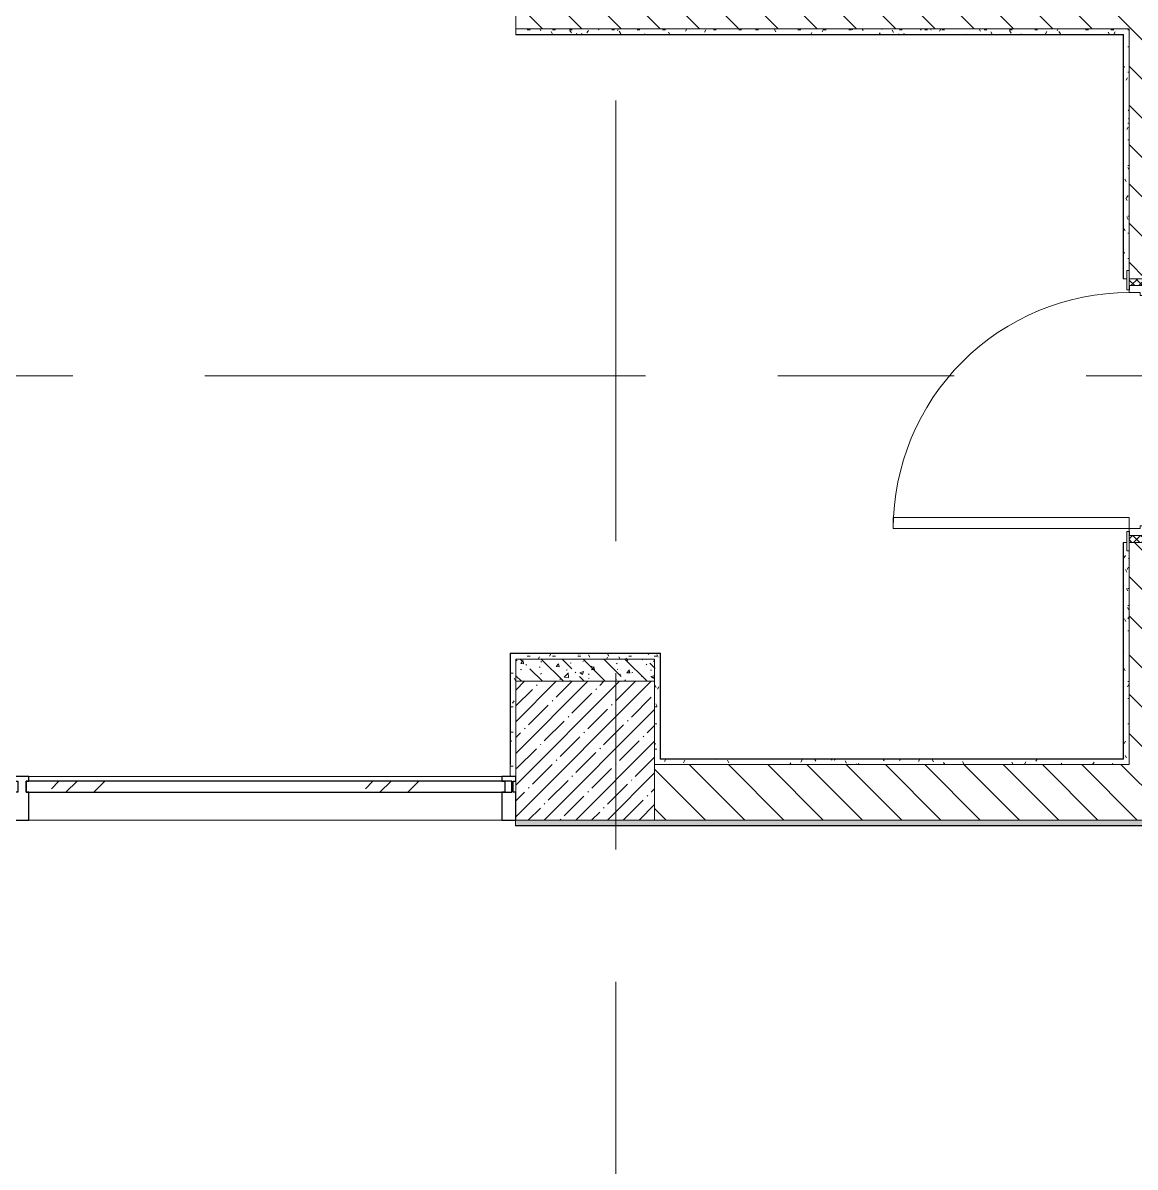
# Model space of a CAD drawing. Header units: millimetres. Extents: x 81494 to 296443, y -8553 to 29000.
# Drawn here: x 113824 to 117831, y 12150 to 16271 of the extents above; entities that cross this region are included whole.
import ezdxf

# ---------------------------------------------------------------- set-up
doc = ezdxf.new("R2010")
doc.units = ezdxf.units.MM
doc.linetypes.add('Осевая', pattern=[3175, 635, -476.25, 1587.5, -476.25])
for name, color, linetype, lineweight in [('A-DOOR', 7, 'Continuous', 9), ('A-DOOR-FRAM-2', 7, 'Continuous', 9), ('A-GLAZ-CURT', 7, 'Continuous', 9), ('A-GLAZ-CURT-1', 7, 'Continuous', 25), ('A-GLAZ-CWMG', 7, 'Continuous', 9), ('A-GLAZ-CWMG-1', 7, 'Continuous', 25), ('A-WALL', 7, 'Continuous', 9), ('I-WALL', 7, 'Continuous', 9), ('S-COLS', 7, 'Continuous', 9), ('Оси-2', 7, 'Осевая', 9)]:
    doc.layers.add(name, color=color, linetype=linetype, lineweight=lineweight)
for name, color, linetype, lineweight, true_color in [('A-DOOR-1', 7, 'Continuous', 9, 0xc0c0c0), ('A-DOOR-FRAM-1', 7, 'Continuous', 9, 0xc0c0c0), ('A-WALL-1', 9, 'Continuous', 9, 0x808080), ('A-WALL-FNSH-1', 9, 'Continuous', 9, 0x808080)]:
    doc.layers.add(name, color=color, linetype=linetype, lineweight=lineweight, true_color=true_color)
pattern_1 = [(135, (0, 0), (-70.71068, -70.71068), [])]
pattern_2 = [(0, (0, 0), (121.92, 30.48), [10.058, -81.382, 10.058, -81.382, -487.68]), (0, (0, 0), (121.92, 30.48), [-182.88, 10.058, -172.822, 10.058, -81.382, -213.36]), (0, (0, 0), (121.92, 30.48), [-457.2, 10.058, -50.902, 10.058, -142.342]), (120, (45.72, 15.24), (-87.356454, 90.345817), [10.058, -81.382, 10.058, -81.382, -487.68]), (120, (45.72, 15.24), (-87.356454, 90.345817), [-182.88, 10.058, -172.822, 10.058, -81.382, -213.36]), (120, (45.72, 15.24), (-87.356454, 90.345817), [-457.2, 10.058, -50.902, 10.058, -142.342]), (240, (60.96, 76.2), (-34.563546, -120.825817), [10.058, -81.382, 10.058, -81.382, -487.68]), (240, (60.96, 76.2), (-34.563546, -120.825817), [-182.88, 10.058, -172.822, 10.058, -81.382, -213.36]), (240, (60.96, 76.2), (-34.563546, -120.825817), [-457.2, 10.058, -50.902, 10.058, -142.342])]

# ---------------------------------------------------------------- blocks, each defined once
blk = doc.blocks.new('110_Дверь_СКБ_1Ст_Внутренняя1 - Д-14_п_ 950x2100h_охрана-33310230-План расстановки мебели и оборудования 1 этажа в осях 23_1-33')
at = {"layer": 'A-DOOR'}
h = blk.add_hatch(dxfattribs=at)
h.set_pattern_fill('FP_6', color=256, style=0, pattern_type=2)
h.set_pattern_definition([(135, (1826.41, 164.685), (-14.14214, -14.14214), []), (225, (1826.41, 164.685), (14.14214, -14.14214), [])])
h.paths.add_polyline_path([(462.5, -100), (487.5, -100), (487.5, 100), (462.5, 100)])
at = {"layer": 'A-DOOR-FRAM-2'}
h = blk.add_hatch(dxfattribs=at)
h.set_pattern_fill('FP_7', color=256, style=0, pattern_type=2)
h.set_pattern_definition([(45, (-296.384, 164.685), (-14.1421, 14.1421), []), (135, (-296.384, 164.685), (-14.1421, -14.1421), [])])
h.paths.add_polyline_path([(-462.5, -100), (-437.5, -100), (-437.5, 100), (-462.5, 100)])
at = {"layer": 'A-DOOR-1'}
for p, q in [((-412.5, 950), (-412.5, 100)), ((-372.5, 950), (-412.5, 950)), ((-372.5, 100), (-372.5, 950)), ((-412.5, 100), (-372.5, 100))]:
    blk.add_line(p, q, dxfattribs=at)
blk.add_arc((-412.5, 100), 850, 360, 90, dxfattribs=at)
at = {"layer": 'A-DOOR-FRAM-1'}
for p, q in [((-422.5, 108), (-492.5, 108)), ((-492.5, 108), (-492.5, 100)), ((-492.5, 100), (-422.5, 100)), ((-437.5, 100), (-462.5, 100)), ((-462.5, 100), (-462.5, -100)), ((-412.5, 100), (-437.5, 100)), ((-437.5, 100), (-437.5, 20)), ((-437.5, -100), (-437.5, 100)), ((-422.5, 100), (-437.5, 100)), ((-437.5, 100), (-437.5, 99)), ((-437.5, 99), (-422.5, 99)), ((-422.5, 100), (-422.5, 108)), ((-422.5, 99), (-422.5, 100)), ((-412.5, 60), (-412.5, 100)), ((437.5, 100), (437.5, 60)), ((462.5, 100), (437.5, 100)), ((517.5, 108), (447.5, 108)), ((447.5, 108), (447.5, 100)), ((462.5, 100), (447.5, 100)), ((447.5, 100), (447.5, 99)), ((447.5, 100), (517.5, 100)), ((447.5, 99), (462.5, 99)), ((462.5, 20), (462.5, 100)), ((487.5, 100), (462.5, 100)), ((462.5, 100), (462.5, -100)), ((462.5, 99), (462.5, 100)), ((487.5, -100), (487.5, 100)), ((517.5, 100), (517.5, 108)), ((-402.5, 60), (-412.5, 60)), ((-402.5, 20), (-402.5, 60)), ((437.5, 60), (427.5, 60)), ((427.5, 60), (427.5, 20)), ((-437.5, 20), (-402.5, 20)), ((-422.5, 20), (-437.5, 20)), ((-437.5, 20), (-437.5, -100)), ((-422.5, -100), (-422.5, 20)), ((427.5, 20), (462.5, 20)), ((462.5, 20), (447.5, 20)), ((447.5, 20), (447.5, -100)), ((462.5, -100), (462.5, 20)), ((-422.5, -100), (-492.5, -100)), ((-492.5, -100), (-492.5, -108)), ((-492.5, -108), (-422.5, -108)), ((-462.5, -100), (-437.5, -100)), ((-437.5, -100), (-422.5, -100)), ((-422.5, -108), (-422.5, -100)), ((447.5, -100), (462.5, -100)), ((517.5, -100), (447.5, -100)), ((447.5, -100), (447.5, -108)), ((447.5, -108), (517.5, -108)), ((462.5, -100), (487.5, -100)), ((517.5, -108), (517.5, -100))]:
    blk.add_line(p, q, dxfattribs=at)
blk = doc.blocks.new('Системная панель - Стекло - 40мм-32354598-План расстановки мебели и оборудования 1 этажа в осях 23_1-33')
at = {"layer": 'A-GLAZ-CURT'}
h = blk.add_hatch(dxfattribs=at)
h.set_pattern_fill('FP_53', color=256, style=0, pattern_type=2)
h.set_pattern_definition([(225, (114810.45, 13440), (282.8427, -282.8427), [200, -600]), (225, (115010.45, 13540), (282.8427, -282.8427), [600, -200]), (225, (114610.45, 13640), (282.8427, -282.8427), [200, -600])])
h.paths.add_polyline_path([(-875, 40), (-875, 0), (875, 0), (875, 40), (-3.2, 40)])
at = {"layer": 'A-GLAZ-CURT-1'}
for p, q in [((875, 40), (-875, 40)), ((-875, 40), (-875, 0)), ((-875, 0), (875, 0)), ((875, 0), (875, 40))]:
    blk.add_line(p, q, dxfattribs=at)
blk = doc.blocks.new('Прямоугольный импост - Импост структурный с накладкой - 160мм Темный-32355000-План расстановки мебели и оборудования 1 этажа в осях 23_1-33')
at = {"layer": 'A-GLAZ-CWMG'}
for p, q in [((113845.4, 13557), (115550, 13557)), ((113845.4, 13400), (115550, 13400))]:
    blk.add_line(p, q, dxfattribs=at)
blk = doc.blocks.new('Прямоугольный импост - Импост структурный с накладкой - 160мм Темный-30755591-План расстановки мебели и оборудования 1 этажа в осях 23_1-33')
at = {"layer": 'A-GLAZ-CWMG-1'}
for p, q in [((-25, 0), (-25, 17)), ((-25, 17), (25, 17)), ((-15, 0), (-25, 0)), ((-15, -40), (-15, 0)), ((25, 0), (15, 0)), ((15, 0), (15, -40)), ((25, 17), (25, 0)), ((-25, -140), (-25, -40)), ((-25, -40), (-15, -40)), ((15, -40), (25, -40)), ((25, -40), (25, -140)), ((25, -140), (-25, -140))]:
    blk.add_line(p, q, dxfattribs=at)
blk = doc.blocks.new('Прямоугольный импост - Импост структурный с накладкой - 160мм Темный-31239248-План расстановки мебели и оборудования 1 этажа в осях 23_1-33')
at = {"layer": 'A-GLAZ-CWMG-1'}
for p, q in [((0, 17), (-50, 17)), ((-50, 17), (-50, 0)), ((-50, 0), (-40, 0)), ((-40, 0), (-40, -40)), ((-10, -40), (-10, 0)), ((-10, 0), (0, 0)), ((0, 0), (0, 17)), ((-40, -40), (-50, -40)), ((-50, -40), (-50, -140)), ((0, -40), (-10, -40)), ((0, -140), (0, -40)), ((-50, -140), (0, -140))]:
    blk.add_line(p, q, dxfattribs=at)

msp = doc.modelspace()

# ---------------------------------------------------------------- hatches: boundary and pattern name
at = {"layer": 'I-WALL'}
h = msp.add_hatch(dxfattribs=at)
h.set_pattern_fill('FP_4', color=256, style=0, pattern_type=2)
h.set_pattern_definition(pattern_1)
h.paths.add_polyline_path([(117810, 16250), (118010, 16250), (118010, 16450), (115600.4, 16450), (115600.4, 16250), (117458.7, 16250)])
h = msp.add_hatch(dxfattribs=at)
h.set_pattern_fill('FP_67', color=256, style=0, pattern_type=2)
h.set_pattern_definition(pattern_2)
h.paths.add_polyline_path([(117790, 16230), (117810, 16230), (117810, 16250), (115600.4, 16250), (115600.4, 16230), (117789, 16230)])
h = msp.add_hatch(dxfattribs=at)
h.set_pattern_fill('FP_4', color=256, style=0, pattern_type=2)
h.set_pattern_definition(pattern_1)
h.paths.add_polyline_path([(117810, 13600), (118010, 13600), (118010, 14400), (117810, 14400), (117810, 14370)])
h.paths.add_polyline_path([(117810, 15350), (118010, 15350), (118010, 16250), (117810, 16250), (117810, 15380)])
h = msp.add_hatch(dxfattribs=at)
h.set_pattern_fill('FP_67', color=256, style=0, pattern_type=2)
h.set_pattern_definition(pattern_2)
h.paths.add_polyline_path([(117790, 13620), (117810, 13620), (117809.2, 14370), (117802, 14370), (117802, 14400), (117790, 14400), (117790, 13621)])
h.paths.add_polyline_path([(117790, 15350), (117802, 15350), (117802, 15380), (117810, 15380), (117810, 16230), (117790, 16230), (117790, 15823.5)])
h = msp.add_hatch(dxfattribs=at)
h.set_pattern_fill('FP_67', color=256, style=0, pattern_type=2)
h.set_pattern_definition(pattern_2)
h.paths.add_polyline_path([(115600, 13557), (115600, 14000), (115580, 14000), (115580, 13557)])
h = msp.add_hatch(dxfattribs=at)
h.set_pattern_fill('FP_67', color=256, style=0, pattern_type=2)
h.set_pattern_definition(pattern_2)
h.paths.add_polyline_path([(116100, 13980), (116120, 13980), (116120, 14000), (115600, 14000), (115600, 13980)])
h = msp.add_hatch(dxfattribs=at)
h.set_pattern_fill('FP_17', color=256, style=0, pattern_type=2)
h.set_pattern_definition([(135, (0, 0), (-75.43415, -75.43415), [106.68, -17.78, 3.556, -17.78]), (135, (0, 75.39), (-75.43415, -75.43415), []), (50, (0, 0), (127.52922, -11.15758), [13.335, -146.685]), (355, (0, 0), (-24.66966, 133.74002), [10.668, -117.348]), (100.451, (10.63, -0.93), (102.85973, 122.58178), [11.333, -124.663]), (46.184, (0, 35.56), (189.75516, -29.43036), [20.002, -220.027]), (96.636, (15.81, 33.1), (166.1822, 173.1996), [17, -186.995]), (351.184, (0, 35.56), (166.18393, 173.19757), [16.002, -176.022]), (21, (17.78, 26.67), (106.130265, -71.58603), [13.335, -146.685]), (326, (17.78, 26.67), (43.26188, 128.93175), [10.668, -117.348]), (71.451, (26.62, 20.7), (149.39198, 57.34505), [11.333, -124.663]), (37.5, (0, 0), (2.162228, 59.188357), [3.353, -112.573, 3.353, -115.773, -117.792]), (37.5, (0, 0), (2.162228, 59.188357), [-235.052, 3.353, -114.44]), (7.5, (0, 0), (46.773857, 70.126152), [3.353, -64.567, 3.353, -109.906, -44.894]), (7.5, (0, 0), (46.773857, 70.126152), [-181.178, 3.353, -41.542]), (327.5, (-39.65, 0), (94.913671, -4.010093), [3.353, -41.097, 3.353, -135.331, -184.023]), (327.5, (-39.65, 0), (94.913671, -4.010093), [-183.134, 3.353, -180.67]), (317.5, (-57.43, 0), (103.69057, 17.79882), [3.353, -54.432, 3.353, -88.748, -130.683]), (317.5, (-57.43, 0), (103.69057, 17.79882), [-149.885, 3.353, -127.33])])
h.paths.add_polyline_path([(116100, 13900), (116100, 13980), (115600.4, 13980), (115600.4, 13900)])
h = msp.add_hatch(dxfattribs=at)
h.set_pattern_fill('FP_67', color=256, style=0, pattern_type=2)
h.set_pattern_definition(pattern_2)
h.paths.add_polyline_path([(116120, 13600), (116120, 13980), (116100, 13980), (116100, 13600)])
h = msp.add_hatch(dxfattribs=at)
h.set_pattern_fill('FP_67', color=256, style=0, pattern_type=2)
h.set_pattern_definition(pattern_2)
h.paths.add_polyline_path([(116120, 13600), (117810, 13600), (117810, 13620), (116120, 13620)])
h = msp.add_hatch(dxfattribs=at)
h.set_pattern_fill('FP_4', color=256, style=0, pattern_type=2)
h.set_pattern_definition(pattern_1)
h.paths.add_polyline_path([(120460, 13400), (120930, 13400), (120930, 13600), (116100, 13600), (116100, 13400), (120380, 13400)])
h = msp.add_hatch(dxfattribs=at)
h.set_pattern_fill('FP_67', color=256, style=0, pattern_type=2)
h.set_pattern_definition(pattern_2)
h.paths.add_polyline_path([(120380, 13380), (120380, 13400), (115599, 13400), (115600, 13380), (120360, 13380)])
at = {"layer": 'S-COLS'}
h = msp.add_hatch(dxfattribs=at)
h.set_pattern_fill('FP_2', color=256, style=0, pattern_type=2)
h.set_pattern_definition([(45, (0, 0), (-57.024626, 57.024626), []), (45, (57.025, 0), (-57.024626, 57.024626), [100.806, -20.161, 3.353, -16.808])])
h.paths.add_polyline_path([(115600, 13400), (116100, 13400), (116100, 13900), (115600, 13900)])

# ---------------------------------------------------------------- linework, layer by layer
at = {"layer": 'A-WALL'}
for p, q in [((115600.4, 16230), (117790, 16230)), ((117790, 16230), (117790, 15350)), ((117790, 13620), (117790, 14400)), ((116120, 13980), (116120, 13620)), ((116120, 13620), (117790, 13620)), ((116121, 13621), (116121, 13620)), ((115600, 13380), (120360, 13380))]:
    msp.add_line(p, q, dxfattribs=at)
at = {"layer": 'A-WALL-1'}
for p, q in [((115600.4, 16500), (115600.4, 16230)), ((115600.4, 16250), (117810, 16250)), ((117810, 16250), (117810, 15380)), ((117790, 15350), (117802, 15350)), ((117802, 14400), (117790, 14400)), ((117810, 14370), (117810, 13600)), ((115580, 14000), (115580, 13557)), ((115580.4, 14000), (115580, 14000)), ((115600, 13557), (115600, 13980)), ((116100, 13980), (115600, 13980)), ((115600.4, 13980), (115600.4, 13900)), ((116100, 13980), (116100, 13400)), ((115600.4, 13900), (116100, 13900)), ((117810, 13600), (116100, 13600)), ((115580, 13557), (115600, 13557)), ((115600, 13400), (115599, 13400)), ((115599, 13400), (115599, 13380)), ((120380, 13400), (115600, 13400)), ((116100, 13400), (120930, 13400))]:
    msp.add_line(p, q, dxfattribs=at)
at = {"layer": 'A-WALL-FNSH-1'}
for p, q in [((115600.4, 16230), (115600.4, 16229)), ((115600.4, 16229), (117789, 16229)), ((117789, 16229), (117789, 15350)), ((117789, 15350), (117790, 15350)), ((117790, 14400), (117789, 14400)), ((117789, 14400), (117789, 13621)), ((115579.4, 14001), (115579.4, 13600)), ((116121, 14001), (115579.4, 14001)), ((115580.4, 13600), (115580.4, 14000)), ((115580.4, 14000), (116120, 14000)), ((116120, 14000), (116120, 13980)), ((116121, 13621), (116121, 14001)), ((117789, 13621), (116121, 13621)), ((115579.4, 13600), (115580.4, 13600)), ((115599, 13380), (115599, 13379)), ((115599, 13379), (120360, 13379))]:
    msp.add_line(p, q, dxfattribs=at)
at = {"layer": 'S-COLS'}
for p, q in [((116100, 13900), (115600, 13900)), ((115600, 13900), (115600, 13400)), ((116100, 13600), (116100, 13900)), ((116100, 13400), (116100, 13600)), ((115600, 13400), (116100, 13400))]:
    msp.add_line(p, q, dxfattribs=at)
at = {"layer": 'Оси-2'}
for p, q in [((115960, 593.7), (115960, 19415.1)), ((84793.9, 15000), (121855, 15000)), ((84793.9, 13400), (121855, 13400))]:
    msp.add_line(p, q, dxfattribs=at)

# ---------------------------------------------------------------- block references
at = {"layer": 'A-DOOR-1', "rotation": 90}
msp.add_blockref('110_Дверь_СКБ_1Ст_Внутренняя1 - Д-14_п_ 950x2100h_охрана-33310230-План расстановки мебели и оборудования 1 этажа в осях 23_1-33', (117910, 14862.5), dxfattribs=at)
at = {"layer": 'A-GLAZ-CURT', "rotation": 180}
msp.add_blockref('Системная панель - Стекло - 40мм-32354598-План расстановки мебели и оборудования 1 этажа в осях 23_1-33', (114710.4, 13540), dxfattribs=at)
at = {"layer": 'A-GLAZ-CWMG', "extrusion": (0, 0, -1)}
msp.add_blockref('Прямоугольный импост - Импост структурный с накладкой - 160мм Темный-30755591-План расстановки мебели и оборудования 1 этажа в осях 23_1-33', (-113820.4, 13540), dxfattribs=at)
at = {"layer": 'A-GLAZ-CWMG'}
for name, p in [('Прямоугольный импост - Импост структурный с накладкой - 160мм Темный-32355000-План расстановки мебели и оборудования 1 этажа в осях 23_1-33', (0, 0)), ('Прямоугольный импост - Импост структурный с накладкой - 160мм Темный-31239248-План расстановки мебели и оборудования 1 этажа в осях 23_1-33', (115600, 13540))]:
    msp.add_blockref(name, p, dxfattribs=at)

doc.saveas('drawing.dxf')
